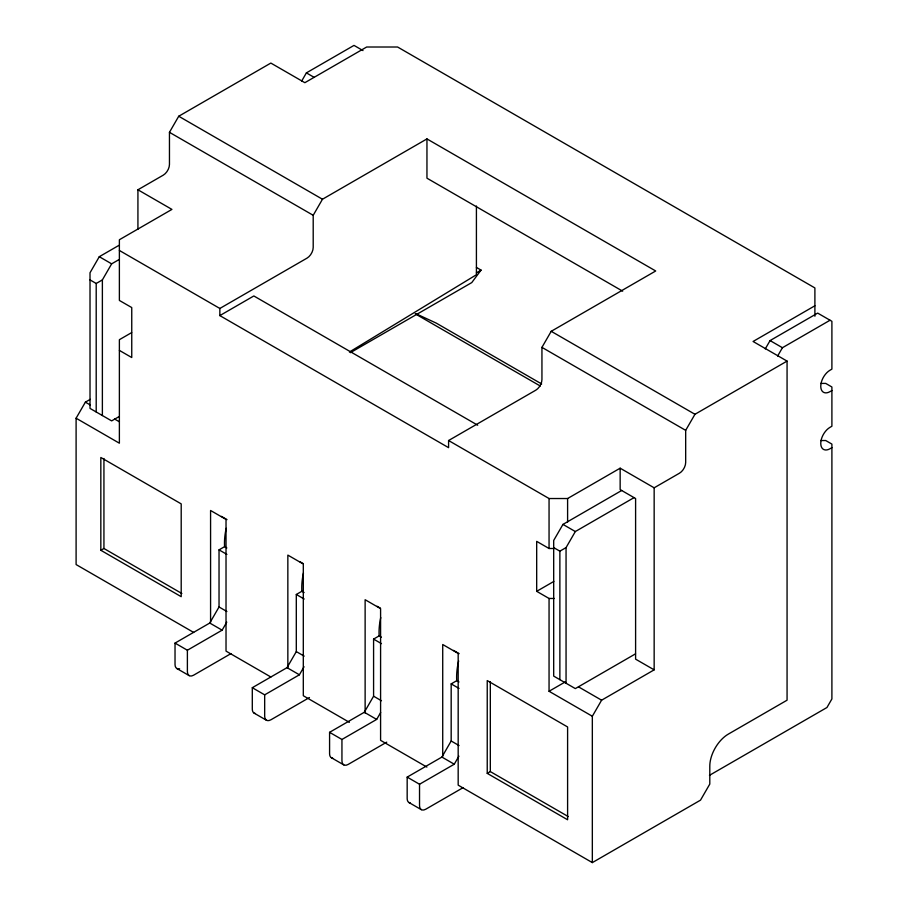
<?xml version="1.0" encoding="UTF-8"?>
<svg xmlns="http://www.w3.org/2000/svg" width="908" height="908" viewBox="0 0 908 908"><rect width="100%" height="100%" fill="white"/><g stroke="black" fill="none" stroke-linecap="round" stroke-linejoin="round"><path stroke-width="1.36" d="M137.925 229.293L137.925 189.783L163.281 175.142A8.739 5.051 -60 0 0 169.456 164.439L169.456 132.318L178.728 116.247L270.845 63.072L304.85 82.696L366.673 47.012L397.591 47.012L814.896 287.938L814.896 316.234M118.869 245.398L99.29 256.703L90.017 272.763L90.017 408.407L111.65 420.892L119.027 416.636M96.203 411.971L96.203 283.478L102.377 279.902L111.65 263.842L118.993 259.609M193.688 632.445L76.102 564.56L76.102 418.213L85.386 402.153L90.267 399.338M301.592 81.209L306.393 72.878L354.006 45.4L362.996 50.587M219.849 308.459L307.017 258.133A8.739 5.051 -60 0 0 313.203 247.419L313.203 215.298L322.476 199.238L426.953 138.913L655.701 270.981L551.213 331.306L541.94 347.367L541.94 379.487A8.739 5.051 -60 0 1 535.765 390.202L448.586 440.528L448.586 447.667L219.849 315.598L219.849 308.459L119.379 250.46M179.602 668.753A8.739 5.051 -60 0 1 175.028 664.508L175.028 643.091L209.759 623.036L219.032 606.975L219.032 549.862L224.594 546.65A61.199 35.333 -60 0 1 226.183 528.308M175.028 643.091L187.388 650.23L222.119 630.175L226.762 622.139M255.398 713.518A8.739 5.051 -60 0 1 252.299 709.114L252.299 687.708L287.03 667.652L296.303 651.592L296.303 594.479L301.876 591.267A61.199 35.333 -60 0 1 303.454 572.925M252.299 687.708L264.671 694.847L299.402 674.792L304.032 666.756M332.669 758.135A8.739 5.051 -60 0 1 329.581 753.731L329.581 732.325L364.312 712.269L373.585 696.209L373.585 639.096L379.147 635.884A61.199 35.333 -60 0 1 380.736 617.542M329.581 732.325L341.941 739.464L376.672 719.408L380.656 712.519M621.696 490.49L562.96 524.404L553.687 540.464L553.687 676.097L575.332 688.593L635.498 653.851M410.257 802.933A8.739 5.051 -60 0 1 407.17 798.529L407.17 777.112L441.901 757.068L451.174 740.996L451.174 683.894L456.735 680.682A61.199 35.333 -60 0 1 458.642 660.945M559.873 679.672L559.873 551.167L566.059 547.603L575.332 531.543L634.056 497.629M407.17 777.112L419.53 784.251L454.261 764.207L458.903 756.171M448.586 440.528L549.056 498.526L567.602 498.526L620.153 468.188L654.157 487.812L679.502 473.181A8.739 5.051 -60 0 0 685.676 462.478L685.676 430.347L694.96 414.286L787.066 361.1L787.066 700.193L728.341 734.107A26.23 15.141 -60 0 0 709.795 766.227L709.795 784.069L700.522 800.141L592.334 862.6L458.177 785.148L458.177 653.431L442.718 644.51L442.718 756.398M765.262 348.91L770.075 340.579L817.677 313.101L831.898 321.307L831.898 369.136L830.037 370.203A13.109 7.57 -60 0 0 820.764 386.275A13.109 7.57 -60 0 0 830.037 391.62L831.898 390.554M777.623 356.049L782.435 347.719L830.037 320.24M592.334 862.6L592.334 716.253L601.607 700.193L654.157 669.854L654.157 487.812M476.416 267.417L481.047 270.096L471.774 282.581L350.386 352.667M476.416 272.911L481.047 270.096M349.41 352.032L476.416 274.749L476.416 206.014M131.66 332.6L119.379 339.694L119.379 443.206L76.102 418.213M219.849 315.598L253.843 295.963L477.699 425.205M100.833 550.282L181.203 596.681L181.203 503.883L100.833 457.484L100.833 550.282L103.932 548.5L181.861 593.491M814.896 305.78L753.072 341.476L787.066 361.1M230.961 653.624L193.574 675.212A8.739 5.051 -60 0 1 187.388 671.636L187.388 650.23M309.446 697.537L270.845 719.828A8.739 5.051 -60 0 1 264.671 716.253L264.671 694.847M554.357 548.5L549.056 548.5L536.685 541.361L536.685 591.324L553.823 581.438M831.898 447.667L830.037 448.734A13.109 7.57 -60 0 1 820.764 443.376A13.109 7.57 -60 0 1 830.037 427.316L831.898 426.249L831.898 386.99L825.712 383.414L820.764 383.414M386.729 742.154L348.127 764.445A8.739 5.051 -60 0 1 341.941 760.87L341.941 739.464M536.685 591.324L549.056 598.463L549.056 691.272L565.287 681.897M487.233 773.366L567.602 819.765L567.602 726.967L487.233 680.569L487.233 773.366L490.32 771.584L568.26 816.576M463.114 787.645L425.716 809.244A8.739 5.051 -60 0 1 419.53 805.668L419.53 784.251M709.454 775.341L826.95 707.514L831.898 698.944L831.898 444.091L825.712 440.528L820.764 440.528M549.056 598.463L554.357 598.463M415.682 313.612L436.226 323.1L541.667 383.971M306.393 72.878L314.27 77.43M770.075 340.579L782.435 347.719M622.672 291.173L426.953 178.184L426.953 138.913M178.728 116.247L322.476 199.238M551.213 331.306L694.96 414.286M169.456 132.318L313.203 215.298M541.94 347.367L685.676 430.347M415.206 313.816L540.305 386.036M137.925 189.783L171.93 209.407L119.379 239.746L119.379 300.435L131.751 307.562L131.751 357.536L119.379 350.397M99.29 256.703L111.65 263.842M562.96 524.404L575.332 531.543M90.017 279.902L96.203 283.478M553.687 547.603L559.873 551.167M654.157 669.854L635.6 659.151L635.6 498.526L620.153 489.605L620.153 468.188M85.386 402.153L90.244 404.957M114.522 418.985L119.379 421.789M578.532 686.868L601.607 700.193M549.056 691.272L592.334 716.253M221.393 516.38L227.011 519.614M299.799 561.643L303.17 563.584M377.07 606.26L380.441 608.201M453.535 650.4L459.153 653.646M224.594 546.65L226.841 547.944M301.876 591.267L304.123 592.561M379.147 635.884L381.394 637.178M456.735 680.682L458.983 681.976M219.032 549.862L226.898 554.402M296.303 594.479L304.18 599.019M373.585 639.096L381.451 643.636M451.174 683.894L459.039 688.434M219.032 606.975L226.898 611.515M296.303 651.592L304.18 656.132M373.585 696.209L381.451 700.749M451.174 740.996L459.039 745.547M209.759 623.036L222.119 630.175M287.03 667.652L299.402 674.792M364.312 712.269L376.672 719.408M441.901 757.068L454.261 764.207M270.879 677.016L226.024 651.115L226.024 519.41L210.577 510.489L210.577 622.366M349.376 722.325L303.306 695.732L303.306 564.027L287.847 555.106L287.847 668.401M426.885 767.078L380.588 740.349L380.588 608.644L365.13 599.723L365.13 713.018M176.833 668.504L189.204 675.643M254.115 713.12L266.475 720.26M331.397 757.737L343.757 764.876M408.975 802.536L421.346 809.675M567.602 498.526L567.602 522.123M566.059 547.603L566.059 683.236M549.056 498.526L549.056 548.5M490.32 681.59L490.32 771.584M103.932 458.506L103.932 548.5M102.377 279.902L102.377 415.546"/></g></svg>
